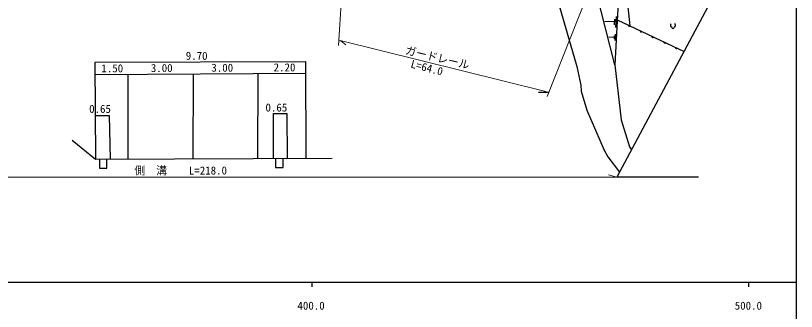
# Model space of a CAD drawing. Units: millimetres, scale not verified. Extents: x 40000 to 680000, y 20000 to 380000.
# Drawn here: x 400172 to 579000, y 198357 to 266012 of the extents above; entities that cross this region are included whole.
import ezdxf
from ezdxf.enums import TextEntityAlignment as Align

# ---------------------------------------------------------------- set-up
doc = ezdxf.new("R2010")
doc.units = ezdxf.units.MM
doc.header["$LTSCALE"] = 1000
for name, color, linetype, lineweight in [('M-BGD', 7, 'Continuous', 25), ('M-BMK-SRVR', 3, 'Continuous', 25), ('M-STR-HTXT', 7, 'Continuous', 13), ('M-TTL-BAND', 7, 'Continuous', 25)]:
    doc.layers.add(name, color=color, linetype=linetype, lineweight=lineweight)
doc.styles.add('ＭＳ ゴシック', font='')
doc.styles.get('ＭＳ ゴシック').set_extended_font_data('MS Gothic')

msp = doc.modelspace()

# ---------------------------------------------------------------- linework, layer by layer
at = {"layer": 'M-BGD'}
for p, q in [((538425, 286671), (540863, 263700)), ((522885, 274588), (528727, 254353)), ((537275, 264557), (535141, 264667)), ((537307, 265185), (537243, 263930)), ((537716, 265793), (537587, 263283)), ((537979, 265062), (553282, 257835)), ((537258, 261040), (536045, 261102)), ((537276, 261397), (537240, 260683)), ((537509, 261742), (537436, 260315)), ((466667, 255454), (418322, 255284)), ((418322, 255284), (418491, 233186)), ((466751, 233413), (466667, 255454)), ((528727, 254353), (529659, 250120)), ((466667, 252744), (418322, 252490)), ((425857, 252490), (425857, 233222)), ((440843, 252575), (440759, 233291)), ((455660, 252660), (455575, 233360)), ((521615, 248680), (521700, 248511)), ((529659, 250120), (529743, 248765)), ((529743, 248765), (531013, 244362)), ((519922, 248511), (522377, 248511)), ((459131, 243598), (462264, 243600)), ((459131, 243598), (459131, 233377)), ((462264, 243600), (462349, 233392)), ((531013, 244362), (534993, 235218)), ((418394, 243189), (421624, 243177)), ((421624, 243177), (421793, 233202)), ((413157, 237504), (418491, 233186)), ((534993, 235218), (535839, 233694)), ((540750, 235980), (541238, 235329)), ((418491, 233186), (472678, 233440)), ((419423, 233186), (419423, 231154)), ((421031, 231154), (421031, 233186)), ((459724, 233356), (459724, 231239)), ((461417, 231239), (461417, 233356)), ((535839, 233694), (538488, 230191)), ((419423, 231154), (421031, 231154)), ((459724, 231239), (461417, 231239)), ((556588, 229073), (537871, 229038))]:
    msp.add_line(p, q, dxfattribs=at)
for points in [[(534307, 283918), (536275, 278737), (538111, 267658), (537453, 254773)], [(537453, 254773), (533254, 271331), (533194, 280040), (533036, 282035)], [(537453, 254773), (538882, 242184), (540750, 235980)]]:
    msp.add_lwpolyline(points, dxfattribs=at)
for centre, radius, start, end in [((540715, 263832), 256, 167.40157, 322.0408), ((550495, 263794), 359, 113.44836, 257.2818), ((550736, 263424), 321, 176.52859, 3.47141), ((550977, 263794), 359, 282.7182, 66.55164), ((543428, 262551), 256, 167.40157, 322.0408), ((546141, 261270), 256, 167.40157, 322.0408), ((548854, 259989), 256, 167.40157, 322.0408), ((551566, 258708), 256, 167.40157, 322.0408)]:
    msp.add_arc(centre, radius, start, end, dxfattribs=at)
at = {"layer": 'M-BMK-SRVR'}
msp.add_line((564734, 279234), (537871, 229038), dxfattribs=at)
at = {"layer": 'M-STR-HTXT'}
for p, q in [((474123, 259164), (476787, 299827)), ((537533, 286950), (521954, 247495)), ((474202, 260364), (521615, 248680)), ((474625, 260280), (475811, 259348)), ((354653, 229057), (537871, 229038)), ((537871, 229038), (535940, 229556))]:
    msp.add_line(p, q, dxfattribs=at)
at = {"layer": 'M-TTL-BAND'}
for p, q in [((579000, 20000), (579000, 370000)), ((40000, 205000), (579000, 205000)), ((468000, 205000), (468000, 204000)), ((568000, 205000), (568000, 204000))]:
    msp.add_line(p, q, dxfattribs=at)

# ---------------------------------------------------------------- texts
at = {"layer": 'M-STR-HTXT', "style": 'ＭＳ ゴシック'}
for s, p in [('9.70', (439146, 255357)), ('1.50', (419815, 252498)), ('3.00', (431148, 252558)), ('3.00', (445007, 252631)), ('2.20', (459272, 252705)), ('0.65', (417016, 243213)), ('0.65', (457404, 243524)), ('側\u3000溝\u3000\u3000L=218.0', (427357, 229113))]:
    msp.add_text(s, height=1833, dxfattribs=at).set_placement(p, align=Align.BOTTOM_LEFT)
for s, rotation, p in [('ガードレール', 346.536, (489156, 256724)), ('L=64.0', 345.443, (490387, 253621))]:
    msp.add_text(s, height=1833, rotation=rotation, dxfattribs=at).set_placement(p, align=Align.BOTTOM_LEFT)
at = {"layer": 'M-TTL-BAND', "style": 'ＭＳ ゴシック'}
for s, p in [('400.0', (467844, 198195)), ('500.0', (568000, 198195))]:
    msp.add_text(s, height=1833, dxfattribs=at).set_placement(p, align=Align.BOTTOM_CENTER)

doc.saveas('drawing.dxf')
